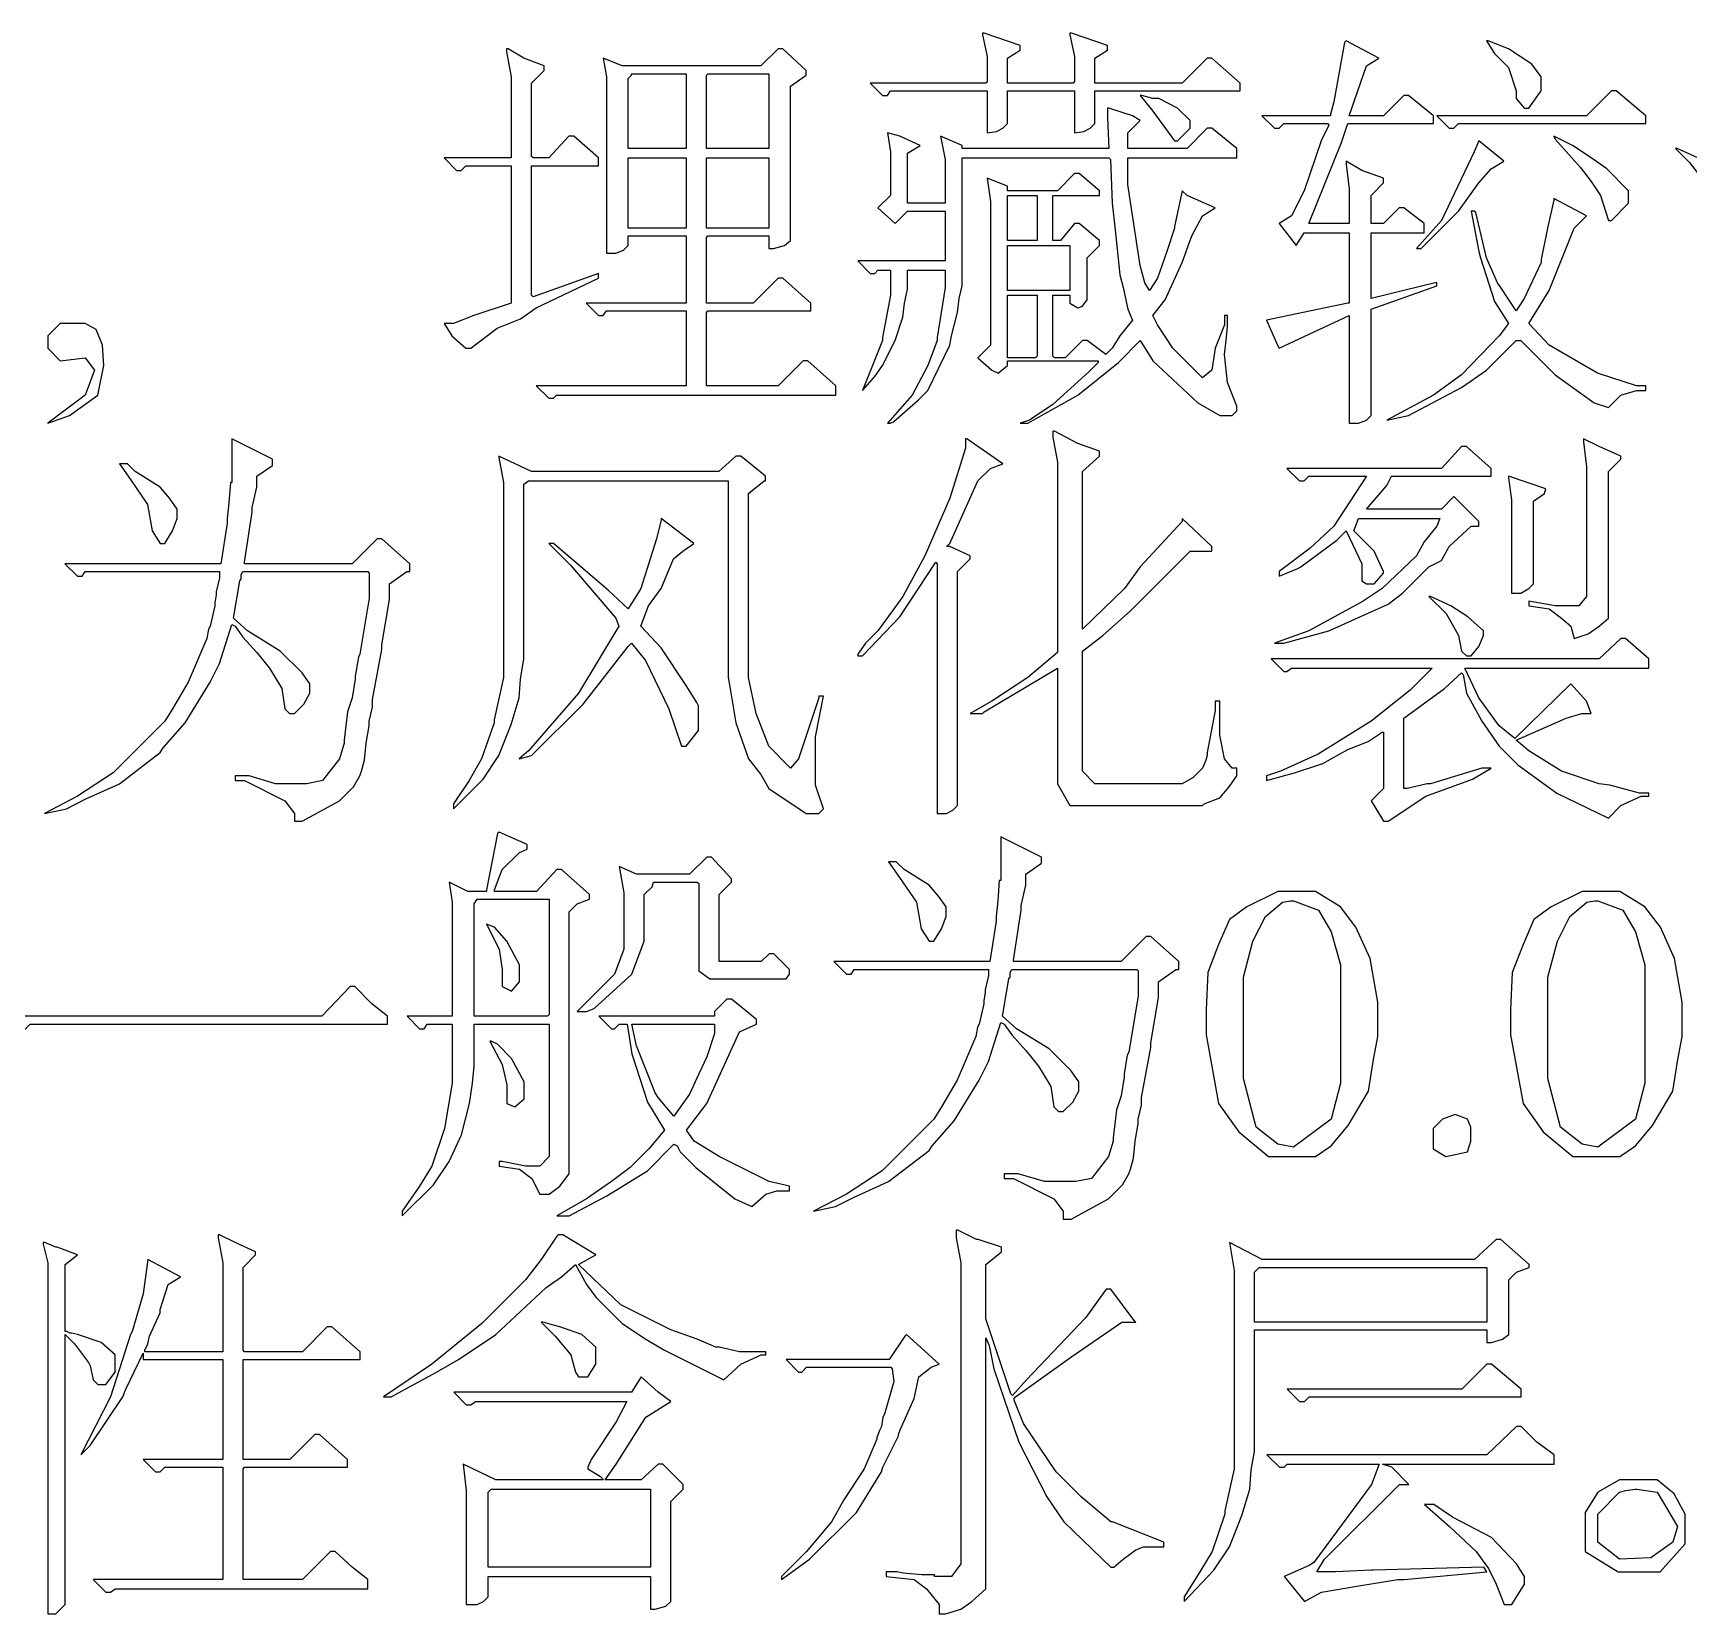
# Model space of a CAD drawing. Extents: x 94 to 452, y -72 to 1042.
# Drawn here: x 418.44 to 433, y 472.06 to 485.97 of the extents above; entities that cross this region are included whole.
import ezdxf

# ---------------------------------------------------------------- set-up
doc = ezdxf.new("R2010")
doc.units = 0
doc.header["$MEASUREMENT"] = 0
doc.layers.add('TREE_LAYER', color=7, linetype='Continuous')

msp = doc.modelspace()

# ---------------------------------------------------------------- linework, layer by layer
at = {"layer": 'TREE_LAYER', "elevation": 1017}
for points in [[(426.80021, 485.96513), (426.786484, 485.96513), (426.786484, 485.951404), (426.827661, 485.759247), (426.827661, 485.53964), (426.813935, 485.525914), (425.798249, 485.525914), (425.908053, 485.41611), (425.949229, 485.41611), (425.97668, 485.457287), (426.813935, 485.457287), (426.827661, 485.457287), (426.827661, 485.086698), (426.910014, 485.100424), (426.964916, 485.127875), (427.006092, 485.169051), (427.006092, 485.457287), (427.006092, 485.457287), (427.582563, 485.457287), (427.596288, 485.457287), (427.596288, 485.086698), (427.678641, 485.100424), (427.733543, 485.127875), (427.77472, 485.169051), (427.77472, 485.457287), (427.77472, 485.457287), (429.05119, 485.457287), (429.05119, 485.525914), (428.804131, 485.745522), (428.762955, 485.745522), (428.543347, 485.525914), (427.77472, 485.525914), (427.77472, 485.53964), (427.77472, 485.745522), (427.884524, 485.814149), (427.884524, 485.855326), (427.568837, 485.96513), (427.555112, 485.96513), (427.555112, 485.951404), (427.596288, 485.759247), (427.596288, 485.53964), (427.582563, 485.525914), (427.006092, 485.525914), (427.006092, 485.53964), (427.006092, 485.745522), (427.115896, 485.814149), (427.115896, 485.855326), (426.80021, 485.96513), (426.80021, 485.96513)], [(422.61428, 485.827875), (422.600555, 485.827875), (422.600555, 485.800424), (422.641731, 485.580816), (422.641731, 484.880816), (422.641731, 484.867091), (422.051535, 484.867091), (422.161339, 484.757287), (422.202516, 484.757287), (422.243692, 484.798463), (422.641731, 484.798463), (422.641731, 484.798463), (422.641731, 483.59062), (422.31232, 483.480816), (422.133888, 483.412189), (422.051535, 483.412189), (422.120163, 483.302385), (422.243692, 483.192581), (422.284869, 483.192581), (422.518202, 483.371012), (422.724084, 483.453365), (422.861339, 483.549444), (423.410359, 483.810228), (423.410359, 483.851404), (423.410359, 483.851404), (422.833888, 483.645522), (422.820163, 483.659247), (422.820163, 484.798463), (422.833888, 484.798463), (423.410359, 484.798463), (423.410359, 484.867091), (423.190751, 485.059247), (423.149575, 485.059247), (422.971143, 484.867091), (422.833888, 484.867091), (422.820163, 484.880816), (422.820163, 485.525914), (422.929967, 485.635718), (422.929967, 485.676895), (422.751535, 485.745522), (422.61428, 485.827875), (422.61428, 485.827875)], [(425.029967, 485.827875), (424.98879, 485.827875), (424.83781, 485.676895), (423.616241, 485.676895), (423.451535, 485.745522), (423.478986, 485.580816), (423.478986, 484.029836), (423.561339, 484.029836), (423.629967, 484.057287), (423.671143, 484.098463), (423.671143, 484.180816), (424.178986, 484.180816), (424.178986, 484.167091), (424.178986, 483.59062), (424.178986, 483.59062), (423.300555, 483.59062), (423.410359, 483.480816), (423.451535, 483.480816), (423.478986, 483.521993), (424.178986, 483.521993), (424.178986, 483.508267), (424.178986, 482.863169), (424.178986, 482.863169), (422.861339, 482.863169), (422.971143, 482.753365), (423.01232, 482.753365), (423.039771, 482.780816), (425.496633, 482.780816), (425.496633, 482.863169), (425.249575, 483.082777), (425.208398, 483.082777), (424.98879, 482.863169), (424.371143, 482.863169), (424.357418, 482.863169), (424.357418, 483.508267), (424.371143, 483.521993), (425.277026, 483.521993), (425.277026, 483.59062), (425.029967, 483.810228), (424.98879, 483.810228), (424.769182, 483.59062), (424.371143, 483.59062), (424.357418, 483.59062), (424.357418, 484.167091), (424.371143, 484.180816), (424.906437, 484.180816), (424.906437, 484.167091), (424.906437, 484.071012), (424.947614, 484.071012), (425.043692, 484.098463), (425.098594, 484.13964), (425.098594, 485.498463), (425.235849, 485.594542), (425.235849, 485.608267), (425.235849, 485.635718), (425.029967, 485.827875), (425.029967, 485.827875)], [(429.984179, 485.896502), (429.970453, 485.882777), (429.874375, 485.361208), (429.846924, 485.251404), (429.846924, 485.237679), (429.243002, 485.237679), (429.352806, 485.127875), (429.393982, 485.127875), (429.435159, 485.169051), (429.819473, 485.169051), (429.833198, 485.155326), (429.764571, 485.018071), (429.61359, 484.578855), (429.503786, 484.359247), (429.393982, 484.29062), (429.544963, 484.098463), (429.61359, 484.208267), (430.01163, 484.208267), (430.01163, 484.208267), (430.01163, 483.59062), (429.997904, 483.59062), (429.284179, 483.43964), (429.284179, 483.43964), (429.380257, 483.220032), (429.393982, 483.192581), (430.01163, 483.480816), (430.01163, 483.480816), (430.01163, 482.533757), (430.093982, 482.533757), (430.16261, 482.561208), (430.203786, 482.602385), (430.203786, 483.535718), (430.780257, 483.7416), (430.780257, 483.769051), (430.766532, 483.769051), (430.203786, 483.631796), (430.203786, 483.631796), (430.203786, 484.208267), (430.203786, 484.208267), (430.670453, 484.208267), (430.670453, 484.29062), (430.492022, 484.427875), (430.450845, 484.427875), (430.31359, 484.29062), (430.203786, 484.29062), (430.203786, 484.29062), (430.203786, 484.537679), (430.31359, 484.647483), (430.31359, 484.688659), (430.121433, 484.757287), (429.984179, 484.83964), (429.984179, 484.83964), (429.984179, 484.812189), (430.01163, 484.592581), (430.01163, 484.29062), (430.01163, 484.29062), (429.654767, 484.29062), (429.654767, 484.29062), (429.943002, 485.004346), (429.997904, 485.169051), (430.752806, 485.169051), (430.752806, 485.237679), (430.533198, 485.41611), (430.492022, 485.41611), (430.31359, 485.237679), (430.025355, 485.237679), (430.01163, 485.237679), (430.16261, 485.676895), (430.272414, 485.745522), (429.984179, 485.896502), (429.984179, 485.896502)], [(431.233198, 485.896502), (431.219473, 485.896502), (431.2881, 485.786698), (431.41163, 485.663169), (431.480257, 485.457287), (431.480257, 485.388659), (431.548884, 485.306306), (431.590061, 485.306306), (431.699865, 485.457287), (431.699865, 485.580816), (431.617512, 485.69062), (431.41163, 485.827875), (431.233198, 485.896502), (431.233198, 485.896502)], [(423.698594, 485.594542), (423.698594, 485.608267), (424.178986, 485.608267), (424.178986, 485.594542), (424.178986, 484.949444), (424.178986, 484.949444), (423.671143, 484.949444), (423.671143, 484.949444), (423.671143, 485.567091), (423.698594, 485.594542), (423.698594, 485.594542)], [(424.357418, 485.594542), (424.371143, 485.608267), (424.906437, 485.608267), (424.906437, 485.594542), (424.906437, 484.949444), (424.906437, 484.949444), (424.371143, 484.949444), (424.357418, 484.949444), (424.357418, 485.594542), (424.357418, 485.594542)], [(428.186484, 485.41611), (428.172759, 485.41611), (428.282563, 485.278855), (428.47472, 485.018071), (428.502171, 485.018071), (428.611975, 485.127875), (428.611975, 485.196502), (428.502171, 485.306306), (428.337465, 485.388659), (428.282563, 485.388659), (428.186484, 485.41611), (428.186484, 485.41611)], [(432.358688, 485.457287), (432.317512, 485.457287), (432.097904, 485.237679), (430.780257, 485.237679), (430.890061, 485.127875), (430.931237, 485.127875), (430.972414, 485.169051), (432.619473, 485.169051), (432.619473, 485.237679), (432.358688, 485.457287), (432.358688, 485.457287)], [(427.898249, 485.306306), (427.884524, 485.306306), (427.884524, 485.223953), (427.898249, 484.949444), (427.898249, 484.949444), (426.608053, 484.949444), (426.608053, 484.976895), (426.415896, 485.059247), (426.457073, 484.853365), (426.457073, 484.469051), (426.457073, 484.469051), (426.127661, 484.469051), (426.127661, 484.469051), (426.127661, 484.908267), (426.237465, 484.976895), (426.059033, 485.059247), (425.949229, 485.086698), (425.97668, 484.921993), (425.97668, 484.537679), (425.866877, 484.427875), (426.017857, 484.29062), (426.127661, 484.400424), (426.457073, 484.400424), (426.457073, 484.386698), (426.457073, 483.961208), (426.457073, 483.961208), (425.688445, 483.961208), (425.798249, 483.851404), (425.839426, 483.851404), (425.866877, 483.878855), (425.97668, 483.878855), (425.97668, 483.878855), (425.97668, 483.659247), (425.908053, 483.288659), (425.908053, 483.261208), (425.729622, 482.821993), (425.839426, 482.945522), (425.908053, 483.0416), (426.017857, 483.261208), (426.086484, 483.467091), (426.10021, 483.59062), (426.127661, 483.714149), (426.127661, 483.878855), (426.127661, 483.878855), (426.457073, 483.878855), (426.457073, 483.878855), (426.457073, 483.727875), (426.388445, 483.288659), (426.388445, 483.261208), (426.306092, 483.0416), (426.168837, 482.780816), (425.949229, 482.533757), (425.97668, 482.533757), (426.004131, 482.547483), (426.223739, 482.73964), (426.306092, 482.821993), (426.498249, 483.220032), (426.511975, 483.302385), (426.566877, 483.508267), (426.580602, 483.631796), (426.608053, 483.7416), (426.608053, 484.867091), (426.608053, 484.867091), (427.898249, 484.867091), (427.911975, 484.853365), (427.9257, 484.469051), (427.953151, 484.235718), (427.994328, 483.837679), (428.021779, 483.727875), (428.062955, 483.535718), (428.104131, 483.43964), (427.994328, 483.302385), (427.9257, 483.192581), (427.870798, 483.137679), (427.706092, 483.261208), (427.664916, 483.261208), (427.513935, 483.110228), (427.417857, 483.110228), (427.404131, 483.123953), (427.404131, 483.659247), (427.417857, 483.659247), (427.555112, 483.659247), (427.555112, 483.59062), (427.623739, 483.549444), (427.664916, 483.563169), (427.706092, 483.618071), (427.706092, 483.988659), (427.815896, 484.098463), (427.815896, 484.13964), (427.637465, 484.29062), (427.596288, 484.29062), (427.472759, 484.13964), (427.404131, 484.13964), (427.404131, 484.537679), (427.417857, 484.537679), (427.815896, 484.537679), (427.815896, 484.578855), (427.637465, 484.729836), (427.596288, 484.729836), (427.445308, 484.578855), (427.006092, 484.578855), (427.006092, 484.620032), (426.827661, 484.688659), (426.855112, 484.482777), (426.855112, 483.220032), (426.745308, 483.110228), (426.868837, 483.000424), (426.923739, 482.972973), (427.006092, 483.0416), (427.006092, 483.082777), (427.802171, 483.082777), (427.802171, 483.069051), (427.719818, 482.986698), (427.404131, 482.698463), (427.198249, 482.561208), (427.115896, 482.533757), (427.184524, 482.533757), (427.623739, 482.780816), (427.980602, 483.069051), (428.172759, 483.261208), (428.282563, 483.082777), (428.680602, 482.712189), (428.872759, 482.602385), (428.982563, 482.602385), (429.023739, 482.643561), (429.023739, 482.684738), (428.941386, 482.89062), (428.913935, 483.137679), (428.927661, 483.261208), (428.941386, 483.384738), (428.941386, 483.480816), (428.913935, 483.480816), (428.913935, 483.398463), (428.831582, 483.192581), (428.804131, 483.000424), (428.721779, 482.931796), (428.460994, 483.192581), (428.323739, 483.398463), (428.282563, 483.480816), (428.392367, 483.618071), (428.543347, 483.947483), (428.6257, 484.180816), (428.721779, 484.359247), (428.831582, 484.427875), (428.584524, 484.537679), (428.543347, 484.578855), (428.47472, 484.263169), (428.47472, 484.249444), (428.406092, 484.043561), (428.323739, 483.810228), (428.255112, 483.700424), (428.213935, 483.769051), (428.172759, 483.920032), (428.062955, 484.633757), (428.062955, 484.867091), (428.07668, 484.867091), (429.023739, 484.867091), (429.023739, 484.949444), (428.804131, 485.127875), (428.762955, 485.127875), (428.584524, 484.949444), (428.07668, 484.949444), (428.062955, 484.949444), (428.062955, 485.086698), (428.172759, 485.196502), (428.104131, 485.237679), (427.898249, 485.306306), (427.898249, 485.306306)], [(431.809669, 485.059247), (431.809669, 485.059247), (431.823394, 485.031796), (432.043002, 484.784738), (432.139081, 484.661208), (432.221433, 484.537679), (432.290061, 484.318071), (432.317512, 484.318071), (432.468492, 484.469051), (432.468492, 484.578855), (432.276335, 484.771012), (432.139081, 484.867091), (431.974375, 484.976895), (431.809669, 485.059247), (431.809669, 485.059247)], [(431.150845, 485.018071), (431.109669, 484.921993), (430.821433, 484.318071), (430.601826, 484.071012), (430.643002, 484.071012), (430.972414, 484.400424), (431.150845, 484.647483), (431.260649, 484.771012), (431.370453, 484.83964), (431.150845, 485.018071), (431.150845, 485.018071)], [(432.893637, 484.949444), (432.879912, 484.949444), (433.003441, 484.825914), (433.140696, 484.647483), (433.209324, 484.496502), (433.277951, 484.400424), (433.277951, 484.400424), (433.360304, 484.400424), (433.428932, 484.496502), (433.428932, 484.578855), (433.360304, 484.688659), (433.140696, 484.83964), (432.893637, 484.949444), (432.893637, 484.949444)], [(423.671143, 484.867091), (423.671143, 484.867091), (424.178986, 484.867091), (424.178986, 484.867091), (424.178986, 484.249444), (424.178986, 484.249444), (423.671143, 484.249444), (423.671143, 484.249444), (423.671143, 484.867091), (423.671143, 484.867091)], [(424.357418, 484.867091), (424.371143, 484.867091), (424.906437, 484.867091), (424.906437, 484.867091), (424.906437, 484.249444), (424.906437, 484.249444), (424.371143, 484.249444), (424.357418, 484.249444), (424.357418, 484.867091), (424.357418, 484.867091)], [(427.006092, 484.537679), (427.006092, 484.537679), (427.253151, 484.537679), (427.266877, 484.537679), (427.266877, 484.13964), (427.253151, 484.13964), (427.006092, 484.13964), (427.006092, 484.13964), (427.006092, 484.537679), (427.006092, 484.537679)], [(431.809669, 484.510228), (431.809669, 484.496502), (431.754767, 484.249444), (431.699865, 483.974934), (431.699865, 483.947483), (431.548884, 483.631796), (431.480257, 483.521993), (431.343002, 483.727875), (431.315551, 483.769051), (431.219473, 483.988659), (431.123394, 484.386698), (431.109669, 484.400424), (431.082218, 484.400424), (431.150845, 484.043561), (431.164571, 483.988659), (431.2881, 483.604346), (431.41163, 483.412189), (431.329277, 483.302385), (430.999865, 482.959247), (430.752806, 482.780816), (430.341041, 482.561208), (430.533198, 482.602385), (430.999865, 482.849444), (431.219473, 483.000424), (431.480257, 483.261208), (431.521433, 483.261208), (431.823394, 482.959247), (432.166532, 482.712189), (432.290061, 482.671012), (432.399865, 482.780816), (432.53712, 482.821993), (432.619473, 482.821993), (432.619473, 482.863169), (432.53712, 482.863169), (432.193982, 482.972973), (431.768492, 483.220032), (431.590061, 483.412189), (431.768492, 483.700424), (431.9881, 484.249444), (432.097904, 484.359247), (431.809669, 484.510228), (431.809669, 484.510228)], [(427.006092, 484.098463), (427.006092, 484.098463), (427.555112, 484.098463), (427.555112, 484.098463), (427.555112, 483.700424), (427.555112, 483.700424), (427.006092, 483.700424), (427.006092, 483.700424), (427.006092, 484.098463), (427.006092, 484.098463)], [(427.006092, 483.659247), (427.006092, 483.659247), (427.253151, 483.659247), (427.266877, 483.659247), (427.266877, 483.123953), (427.253151, 483.110228), (427.006092, 483.110228), (427.006092, 483.123953), (427.006092, 483.659247), (427.006092, 483.659247)], [(418.895018, 483.412189), (418.67541, 483.412189), (418.565606, 483.302385), (418.565606, 483.192581), (418.67541, 483.082777), (418.895018, 483.110228), (418.977371, 483.000424), (418.895018, 482.780816), (418.565606, 482.533757), (418.757763, 482.602385), (419.004822, 482.780816), (419.059723, 483.0416), (419.045998, 483.220032), (418.991096, 483.357287), (418.895018, 483.412189), (418.895018, 483.412189)], [(427.417857, 482.46513), (427.404131, 482.46513), (427.404131, 482.410228), (427.445308, 482.19062), (427.445308, 480.51611), (427.184524, 480.296502), (426.868837, 480.09062), (426.67668, 479.980816), (426.786484, 479.980816), (426.80021, 479.994542), (427.445308, 480.378855), (427.445308, 480.36513), (427.445308, 479.363169), (427.555112, 479.171012), (428.721779, 479.171012), (428.735504, 479.184738), (428.872759, 479.23964), (428.955112, 479.335718), (429.023739, 479.431796), (429.023739, 479.500424), (428.982563, 479.500424), (428.913935, 479.582777), (428.872759, 479.788659), (428.872759, 480.09062), (428.831582, 480.09062), (428.831582, 480.008267), (428.762955, 479.637679), (428.762955, 479.610228), (428.749229, 479.569051), (428.721779, 479.500424), (428.639426, 479.418071), (428.543347, 479.363169), (427.77472, 479.363169), (427.664916, 479.472973), (427.664916, 480.529836), (427.843347, 480.667091), (428.090406, 480.886698), (428.611975, 481.408267), (428.804131, 481.408267), (428.804131, 481.449444), (428.543347, 481.696502), (428.543347, 481.669051), (428.172759, 481.271012), (428.035504, 481.078855), (427.664916, 480.721993), (427.664916, 480.721993), (427.664916, 482.108267), (427.815896, 482.245522), (427.815896, 482.286698), (427.623739, 482.355326), (427.417857, 482.46513), (427.417857, 482.46513)], [(420.185214, 482.396502), (420.185214, 482.396502), (420.185214, 482.012189), (420.171488, 482.012189), (420.157763, 481.833757), (420.144037, 481.696502), (420.144037, 481.655326), (420.089135, 481.298463), (418.716586, 481.298463), (418.82639, 481.188659), (418.867567, 481.188659), (418.895018, 481.229836), (420.07541, 481.229836), (420.07541, 481.21611), (420.07541, 481.21611), (420.07541, 481.174934), (420.047959, 481.051404), (420.047959, 481.023953), (420.034233, 480.955326), (420.034233, 480.927875), (419.993057, 480.749444), (419.979331, 480.721993), (419.965606, 480.63964), (419.8009, 480.255326), (419.663645, 480.021993), (419.595018, 479.912189), (419.142076, 479.459247), (418.82639, 479.253365), (418.538155, 479.102385), (418.730312, 479.143561), (418.895018, 479.225914), (419.196978, 479.363169), (419.553841, 479.637679), (419.581292, 479.678855), (419.773449, 479.898463), (419.993057, 480.255326), (420.07541, 480.420032), (420.185214, 480.763169), (420.212665, 480.749444), (420.281292, 480.653365), (420.404822, 480.51611), (420.514625, 480.378855), (420.624429, 480.200424), (420.65188, 480.021993), (420.693057, 479.980816), (420.734233, 479.980816), (420.816586, 480.063169), (420.871488, 480.159247), (420.871488, 480.2416), (420.802861, 480.337679), (420.610704, 480.529836), (420.322469, 480.708267), (420.198939, 480.818071), (420.253841, 481.147483), (420.267567, 481.161208), (420.267567, 481.202385), (420.281292, 481.229836), (421.379331, 481.229836), (421.393057, 481.21611), (421.393057, 480.996502), (421.310704, 480.502385), (421.296978, 480.474934), (421.269527, 480.310228), (421.269527, 480.282777), (421.242076, 480.118071), (421.2009, 479.994542), (421.187174, 479.871012), (421.173449, 479.747483), (421.173449, 479.720032), (421.132273, 479.582777), (420.981292, 479.39062), (420.844037, 479.363169), (420.816586, 479.363169), (420.569527, 479.363169), (420.336194, 479.431796), (420.212665, 479.431796), (420.212665, 479.39062), (420.295018, 479.39062), (420.65188, 479.212189), (420.734233, 479.102385), (420.734233, 479.033757), (420.802861, 479.033757), (421.132273, 479.212189), (421.255802, 479.335718), (421.310704, 479.431796), (421.324429, 479.472973), (421.35188, 479.569051), (421.365606, 479.720032), (421.393057, 479.871012), (421.393057, 479.912189), (421.420508, 480.035718), (421.420508, 480.104346), (421.502861, 480.543561), (421.502861, 480.584738), (421.571488, 480.982777), (421.571488, 481.120032), (421.722469, 481.229836), (421.74992, 481.229836), (421.74992, 481.298463), (421.502861, 481.518071), (421.461684, 481.518071), (421.242076, 481.298463), (420.295018, 481.298463), (420.295018, 481.312189), (420.363645, 481.751404), (420.363645, 481.792581), (420.404822, 481.971012), (420.404822, 482.067091), (420.542076, 482.163169), (420.542076, 482.176895), (420.542076, 482.218071), (420.185214, 482.396502), (420.185214, 482.396502)], [(426.649229, 482.396502), (426.635504, 482.396502), (426.635504, 482.314149), (426.498249, 481.874934), (426.278641, 481.367091), (426.086484, 481.010228), (425.866877, 480.708267), (425.757073, 480.598463), (425.688445, 480.502385), (425.688445, 480.488659), (425.729622, 480.488659), (426.059033, 480.831796), (426.37472, 481.312189), (426.388445, 481.298463), (426.388445, 479.102385), (426.470798, 479.102385), (426.5257, 479.129836), (426.566877, 479.171012), (426.566877, 481.229836), (426.67668, 481.33964), (426.67668, 481.367091), (426.498249, 481.449444), (426.484524, 481.449444), (426.470798, 481.449444), (426.498249, 481.476895), (426.745308, 482.025914), (426.855112, 482.135718), (426.964916, 482.176895), (426.649229, 482.396502), (426.649229, 482.396502)], [(431.041041, 482.327875), (430.999865, 482.327875), (430.821433, 482.135718), (429.46261, 482.135718), (429.572414, 482.025914), (429.61359, 482.025914), (429.654767, 482.067091), (430.148884, 482.067091), (430.16261, 482.067091), (429.874375, 481.627875), (429.668492, 481.435718), (429.393982, 481.229836), (429.393982, 481.188659), (429.558688, 481.257287), (429.586139, 481.271012), (429.901826, 481.504346), (429.984179, 481.586698), (430.121433, 481.298463), (430.121433, 481.147483), (430.16261, 481.120032), (430.231237, 481.120032), (430.31359, 481.21611), (430.31359, 481.229836), (430.231237, 481.408267), (430.052806, 481.586698), (430.093982, 481.696502), (430.093982, 481.696502), (430.793982, 481.696502), (430.807708, 481.696502), (430.780257, 481.627875), (430.670453, 481.49062), (430.601826, 481.367091), (430.299865, 481.078855), (430.135159, 480.969051), (429.654767, 480.708267), (429.352806, 480.598463), (429.435159, 480.598463), (429.833198, 480.708267), (430.354767, 480.9416), (430.478296, 481.037679), (430.71163, 481.271012), (430.821433, 481.325914), (430.890061, 481.449444), (431.082218, 481.627875), (431.150845, 481.627875), (431.150845, 481.669051), (430.931237, 481.888659), (430.821433, 481.778855), (430.16261, 481.778855), (430.16261, 481.778855), (430.341041, 481.984738), (430.382218, 482.067091), (431.260649, 482.067091), (431.260649, 482.135718), (431.041041, 482.327875), (431.041041, 482.327875)], [(432.070453, 482.396502), (432.070453, 482.396502), (432.070453, 482.369051), (432.097904, 482.149444), (432.097904, 481.010228), (432.029277, 480.927875), (431.823394, 480.927875), (431.590061, 480.969051), (431.590061, 480.927875), (431.768492, 480.900424), (431.878296, 480.818071), (431.960649, 480.749444), (431.9881, 480.63964), (432.11163, 480.680816), (432.207708, 480.749444), (432.290061, 480.818071), (432.290061, 482.108267), (432.399865, 482.218071), (432.399865, 482.245522), (432.207708, 482.327875), (432.070453, 482.396502), (432.070453, 482.396502)], [(419.265606, 482.176895), (419.196978, 482.176895), (419.293057, 482.03964), (419.444037, 481.820032), (419.485214, 481.586698), (419.553841, 481.476895), (419.595018, 481.476895), (419.663645, 481.586698), (419.704822, 481.696502), (419.704822, 481.778855), (419.636194, 481.874934), (419.553841, 481.971012), (419.334233, 482.108267), (419.265606, 482.176895), (419.265606, 482.176895)], [(422.531927, 482.245522), (422.531927, 482.245522), (422.531927, 482.231796), (422.573104, 482.012189), (422.573104, 480.296502), (422.490751, 479.925914), (422.490751, 479.898463), (422.380947, 479.582777), (422.271143, 479.39062), (422.133888, 479.184738), (422.133888, 479.143561), (422.394673, 479.404346), (422.531927, 479.610228), (422.641731, 479.884738), (422.710359, 480.118071), (422.724084, 480.282777), (422.751535, 480.461208), (422.751535, 481.998463), (422.792712, 482.025914), (424.535849, 482.025914), (424.549575, 482.025914), (424.549575, 480.296502), (424.5633, 480.214149), (424.618202, 479.898463), (424.728006, 479.582777), (424.83781, 479.445522), (424.906437, 479.321993), (425.235849, 479.102385), (425.345653, 479.102385), (425.386829, 479.143561), (425.318202, 479.349444), (425.318202, 479.774934), (425.386829, 480.131796), (425.345653, 480.131796), (425.345653, 480.118071), (425.167222, 479.582777), (425.098594, 479.500424), (424.906437, 479.692581), (424.796633, 479.980816), (424.728006, 480.296502), (424.728006, 481.91611), (424.865261, 482.025914), (424.878986, 482.025914), (424.878986, 482.067091), (424.659378, 482.245522), (424.618202, 482.245522), (424.467222, 482.108267), (422.820163, 482.108267), (422.531927, 482.245522), (422.531927, 482.245522)], [(431.41163, 482.067091), (431.41163, 482.067091), (431.41163, 482.053365), (431.439081, 481.861208), (431.439081, 481.037679), (431.521433, 481.037679), (431.590061, 481.078855), (431.631237, 481.120032), (431.631237, 481.847483), (431.727316, 481.91611), (431.741041, 481.957287), (431.41163, 482.067091), (431.41163, 482.067091)], [(423.959378, 481.696502), (423.959378, 481.682777), (423.918202, 481.518071), (423.780947, 481.078855), (423.671143, 480.900424), (423.492712, 481.06513), (423.01232, 481.476895), (422.971143, 481.476895), (423.1633, 481.284738), (423.561339, 480.818071), (423.58879, 480.749444), (423.231927, 480.159247), (422.792712, 479.651404), (422.710359, 479.582777), (422.820163, 479.610228), (423.273104, 480.063169), (423.671143, 480.571012), (423.698594, 480.598463), (423.822124, 480.447483), (424.028006, 480.021993), (424.13781, 479.692581), (424.178986, 479.692581), (424.28879, 479.829836), (424.28879, 480.049444), (424.275065, 480.076895), (424.178986, 480.227875), (423.959378, 480.557287), (423.780947, 480.749444), (423.849575, 480.927875), (423.959378, 481.078855), (424.069182, 481.33964), (424.151535, 481.408267), (424.247614, 481.476895), (423.959378, 481.696502), (423.959378, 481.696502)], [(430.725355, 481.010228), (430.71163, 481.010228), (430.86261, 480.859247), (430.958688, 480.694542), (430.972414, 480.667091), (430.999865, 480.529836), (431.041041, 480.488659), (431.082218, 480.488659), (431.150845, 480.571012), (431.192022, 480.667091), (431.192022, 480.708267), (431.054767, 480.831796), (430.903786, 480.927875), (430.725355, 481.010228), (430.725355, 481.010228)], [(432.441041, 480.63964), (432.399865, 480.63964), (432.207708, 480.461208), (429.325355, 480.461208), (429.435159, 480.351404), (429.46261, 480.351404), (429.503786, 480.378855), (430.739081, 480.378855), (430.739081, 480.378855), (430.546924, 480.186698), (430.203786, 479.912189), (429.73712, 479.623953), (429.407708, 479.472973), (429.284179, 479.431796), (429.284179, 479.39062), (429.531237, 479.459247), (429.778296, 479.5416), (429.997904, 479.66513), (430.176335, 479.733757), (430.299865, 479.81611), (430.31359, 479.81611), (430.31359, 479.321993), (430.203786, 479.212189), (430.31359, 479.033757), (430.354767, 479.033757), (430.684179, 479.253365), (431.095943, 479.404346), (431.260649, 479.500424), (431.178296, 479.500424), (430.725355, 479.363169), (430.697904, 479.363169), (430.519473, 479.321993), (430.492022, 479.321993), (430.492022, 479.93964), (430.848884, 480.200424), (430.999865, 480.337679), (431.01359, 480.323953), (431.041041, 480.159247), (431.178296, 479.912189), (431.329277, 479.692581), (431.493982, 479.527875), (431.83712, 479.280816), (432.290061, 479.061208), (432.399865, 479.171012), (432.578296, 479.253365), (432.646924, 479.253365), (432.646924, 479.280816), (432.564571, 479.280816), (432.303786, 479.349444), (432.207708, 479.363169), (431.878296, 479.472973), (431.590061, 479.651404), (431.480257, 479.747483), (431.919473, 479.93964), (432.056728, 479.980816), (432.139081, 479.980816), (432.097904, 480.09062), (431.960649, 480.2416), (431.466532, 479.761208), (431.329277, 479.871012), (431.150845, 480.118071), (431.027316, 480.378855), (431.027316, 480.378855), (432.646924, 480.378855), (432.646924, 480.461208), (432.441041, 480.63964), (432.441041, 480.63964)], [(422.534857, 478.937679), (422.534857, 478.937679), (422.521132, 478.923953), (422.425053, 478.429836), (422.425053, 478.41611), (422.260348, 478.41611), (422.095642, 478.498463), (422.123093, 478.320032), (422.123093, 477.331796), (422.123093, 477.318071), (421.725053, 477.318071), (421.834857, 477.208267), (421.876034, 477.208267), (421.903485, 477.249444), (422.123093, 477.249444), (422.123093, 477.249444), (422.123093, 476.727875), (422.054465, 476.329836), (421.944661, 476.000424), (421.834857, 475.821993), (421.683877, 475.602385), (421.683877, 475.561208), (421.958387, 475.835718), (422.095642, 476.0416), (422.205446, 476.274934), (422.274073, 476.549444), (422.301524, 476.727875), (422.31525, 476.878855), (422.31525, 477.249444), (422.31525, 477.249444), (422.960348, 477.249444), (422.974073, 477.249444), (422.974073, 476.082777), (422.89172, 476.000424), (422.768191, 476.000424), (422.562308, 476.0416), (422.534857, 476.0416), (422.534857, 476.000424), (422.713289, 475.972973), (422.823093, 475.89062), (422.89172, 475.753365), (422.974073, 475.753365), (423.070151, 475.821993), (423.152504, 475.931796), (423.152504, 478.237679), (423.221132, 478.306306), (423.330936, 478.347483), (423.330936, 478.388659), (423.083877, 478.608267), (423.042701, 478.608267), (422.864269, 478.41611), (422.493681, 478.41611), (422.493681, 478.429836), (422.562308, 478.608267), (422.713289, 478.759247), (422.781916, 478.786698), (422.781916, 478.827875), (422.534857, 478.937679), (422.534857, 478.937679)], [(426.947746, 478.896502), (426.947746, 478.896502), (426.947746, 478.512189), (426.93402, 478.512189), (426.920295, 478.333757), (426.906569, 478.196502), (426.906569, 478.155326), (426.851667, 477.798463), (425.479118, 477.798463), (425.588922, 477.688659), (425.630099, 477.688659), (425.65755, 477.729836), (426.837942, 477.729836), (426.837942, 477.71611), (426.837942, 477.71611), (426.837942, 477.674934), (426.810491, 477.551404), (426.810491, 477.523953), (426.796765, 477.455326), (426.796765, 477.427875), (426.755589, 477.249444), (426.741863, 477.221993), (426.728138, 477.13964), (426.563432, 476.755326), (426.426177, 476.521993), (426.35755, 476.412189), (425.904609, 475.959247), (425.588922, 475.753365), (425.300687, 475.602385), (425.492844, 475.643561), (425.65755, 475.725914), (425.95951, 475.863169), (426.316373, 476.137679), (426.343824, 476.178855), (426.535981, 476.398463), (426.755589, 476.755326), (426.837942, 476.920032), (426.947746, 477.263169), (426.975197, 477.249444), (427.043824, 477.153365), (427.167354, 477.01611), (427.277158, 476.878855), (427.386961, 476.700424), (427.414412, 476.521993), (427.455589, 476.480816), (427.496765, 476.480816), (427.579118, 476.563169), (427.63402, 476.659247), (427.63402, 476.7416), (427.565393, 476.837679), (427.373236, 477.029836), (427.085001, 477.208267), (426.961471, 477.318071), (427.016373, 477.647483), (427.030099, 477.661208), (427.030099, 477.702385), (427.043824, 477.729836), (428.141863, 477.729836), (428.155589, 477.71611), (428.155589, 477.496502), (428.073236, 477.002385), (428.05951, 476.974934), (428.032059, 476.810228), (428.032059, 476.782777), (428.004609, 476.618071), (427.963432, 476.494542), (427.949707, 476.371012), (427.935981, 476.247483), (427.935981, 476.220032), (427.894805, 476.082777), (427.743824, 475.89062), (427.606569, 475.863169), (427.579118, 475.863169), (427.332059, 475.863169), (427.098726, 475.931796), (426.975197, 475.931796), (426.975197, 475.89062), (427.05755, 475.89062), (427.414412, 475.712189), (427.496765, 475.602385), (427.496765, 475.533757), (427.565393, 475.533757), (427.894805, 475.712189), (428.018334, 475.835718), (428.073236, 475.931796), (428.086961, 475.972973), (428.114412, 476.069051), (428.128138, 476.220032), (428.155589, 476.371012), (428.155589, 476.412189), (428.18304, 476.535718), (428.18304, 476.604346), (428.265393, 477.043561), (428.265393, 477.084738), (428.33402, 477.482777), (428.33402, 477.620032), (428.485001, 477.729836), (428.512452, 477.729836), (428.512452, 477.798463), (428.265393, 478.018071), (428.224216, 478.018071), (428.004609, 477.798463), (427.05755, 477.798463), (427.05755, 477.812189), (427.126177, 478.251404), (427.126177, 478.292581), (427.167354, 478.471012), (427.167354, 478.567091), (427.304609, 478.663169), (427.304609, 478.676895), (427.304609, 478.718071), (426.947746, 478.896502), (426.947746, 478.896502)], [(424.401524, 478.718071), (424.360348, 478.718071), (424.209367, 478.567091), (423.742701, 478.567091), (423.59172, 478.635718), (423.632897, 478.402385), (423.632897, 477.908267), (423.550544, 477.688659), (423.221132, 477.359247), (423.303485, 477.359247), (423.372112, 477.386698), (423.701524, 477.688659), (423.811328, 477.976895), (423.811328, 478.388659), (423.879955, 478.457287), (423.893681, 478.498463), (424.277995, 478.498463), (424.29172, 478.484738), (424.29172, 477.729836), (424.29172, 477.71611), (424.387799, 477.647483), (425.060348, 477.647483), (425.087799, 477.688659), (425.087799, 477.729836), (424.950544, 477.867091), (424.909367, 477.867091), (424.84074, 477.798463), (424.470151, 477.798463), (424.470151, 477.798463), (424.470151, 478.388659), (424.579955, 478.498463), (424.579955, 478.525914), (424.401524, 478.718071), (424.401524, 478.718071)], [(426.028138, 478.676895), (425.95951, 478.676895), (426.055589, 478.53964), (426.206569, 478.320032), (426.247746, 478.086698), (426.316373, 477.976895), (426.35755, 477.976895), (426.426177, 478.086698), (426.467354, 478.196502), (426.467354, 478.278855), (426.398726, 478.374934), (426.316373, 478.471012), (426.096765, 478.608267), (426.028138, 478.676895), (426.028138, 478.676895)], [(422.342701, 478.347483), (422.342701, 478.347483), (422.960348, 478.347483), (422.974073, 478.347483), (422.974073, 477.331796), (422.960348, 477.318071), (422.31525, 477.318071), (422.31525, 477.331796), (422.31525, 478.306306), (422.342701, 478.347483), (422.342701, 478.347483)], [(429.713575, 478.41611), (429.384164, 478.41611), (429.109654, 478.278855), (428.958673, 478.169051), (428.862595, 477.949444), (428.766516, 477.702385), (428.752791, 477.372973), (428.752791, 477.153365), (428.862595, 476.549444), (429.041026, 476.302385), (429.301811, 476.082777), (429.713575, 476.082777), (429.713575, 476.082777), (429.85083, 476.178855), (430.001811, 476.357287), (430.180242, 476.659247), (430.221418, 476.920032), (430.262595, 477.13964), (430.262595, 477.249444), (430.262595, 477.4416), (430.193967, 477.825914), (430.070438, 478.100424), (429.933183, 478.278855), (429.713575, 478.41611), (429.713575, 478.41611)], [(432.390332, 478.41611), (432.060921, 478.41611), (431.786411, 478.278855), (431.63543, 478.169051), (431.539352, 477.949444), (431.443274, 477.702385), (431.429548, 477.372973), (431.429548, 477.153365), (431.539352, 476.549444), (431.717783, 476.302385), (431.978568, 476.082777), (432.390332, 476.082777), (432.390332, 476.082777), (432.527587, 476.178855), (432.678568, 476.357287), (432.856999, 476.659247), (432.898176, 476.920032), (432.939352, 477.13964), (432.939352, 477.249444), (432.939352, 477.4416), (432.870725, 477.825914), (432.747195, 478.100424), (432.60994, 478.278855), (432.390332, 478.41611), (432.390332, 478.41611)], [(429.493967, 478.333757), (429.521418, 478.333757), (429.741026, 478.251404), (429.85083, 478.059247), (429.933183, 477.771012), (429.933183, 476.727875), (429.85083, 476.412189), (429.521418, 476.16513), (429.384164, 476.192581), (429.192007, 476.343561), (429.082203, 476.769051), (429.082203, 477.661208), (429.164556, 477.976895), (429.27436, 478.196502), (429.42534, 478.320032), (429.493967, 478.333757), (429.493967, 478.333757)], [(432.170725, 478.333757), (432.198176, 478.333757), (432.417783, 478.251404), (432.527587, 478.059247), (432.60994, 477.771012), (432.60994, 476.727875), (432.527587, 476.412189), (432.198176, 476.16513), (432.060921, 476.192581), (431.868764, 476.343561), (431.75896, 476.769051), (431.75896, 477.661208), (431.841313, 477.976895), (431.951117, 478.196502), (432.102097, 478.320032), (432.170725, 478.333757), (432.170725, 478.333757)], [(422.425053, 478.127875), (422.425053, 478.127875), (422.534857, 477.908267), (422.562308, 477.729836), (422.562308, 477.578855), (422.644661, 477.537679), (422.713289, 477.620032), (422.713289, 477.771012), (422.603485, 477.976895), (422.493681, 478.100424), (422.425053, 478.127875), (422.425053, 478.127875)], [(421.265106, 477.578855), (421.22393, 477.578855), (420.976871, 477.318071), (418.231773, 477.318071), (418.341577, 477.208267), (418.369028, 477.208267), (418.410204, 477.249444), (421.553342, 477.249444), (421.553342, 477.318071), (421.416087, 477.427875), (421.265106, 477.578855), (421.265106, 477.578855)], [(424.579955, 477.469051), (424.538779, 477.469051), (424.428975, 477.359247), (424.428975, 477.318071), (423.413289, 477.318071), (423.523093, 477.208267), (423.550544, 477.208267), (423.59172, 477.249444), (423.660348, 477.249444), (423.701524, 476.988659), (423.838779, 476.563169), (423.989759, 476.31611), (423.852504, 476.151404), (423.687799, 475.986698), (423.523093, 475.863169), (423.303485, 475.712189), (423.042701, 475.561208), (423.152504, 475.561208), (423.481916, 475.73964), (423.838779, 475.959247), (424.072112, 476.192581), (424.099563, 476.178855), (424.127014, 476.123953), (424.264269, 475.986698), (424.607406, 475.712189), (424.758387, 475.643561), (424.881916, 475.753365), (424.977995, 475.780816), (425.087799, 475.780816), (425.087799, 475.821993), (424.909367, 475.863169), (424.470151, 476.082777), (424.250544, 476.220032), (424.181916, 476.31611), (424.360348, 476.549444), (424.648583, 477.180816), (424.799563, 477.249444), (424.799563, 477.29062), (424.579955, 477.469051), (424.579955, 477.469051)], [(423.701524, 477.249444), (423.701524, 477.249444), (424.428975, 477.249444), (424.428975, 477.249444), (424.428975, 477.167091), (424.360348, 476.961208), (424.29172, 476.810228), (424.209367, 476.631796), (424.072112, 476.43964), (423.934857, 476.604346), (423.907406, 476.645522), (423.742701, 477.057287), (423.701524, 477.249444), (423.701524, 477.249444)], [(422.46623, 477.098463), (422.452504, 477.098463), (422.562308, 476.892581), (422.603485, 476.714149), (422.603485, 476.549444), (422.672112, 476.521993), (422.754465, 476.59062), (422.754465, 476.7416), (422.644661, 476.947483), (422.521132, 477.071012), (422.46623, 477.098463), (422.46623, 477.098463)], [(431.051954, 476.412189), (430.94215, 476.453365), (430.832346, 476.412189), (430.749993, 476.329836), (430.749993, 476.151404), (430.859797, 476.082777), (431.051954, 476.123953), (431.079405, 476.220032), (431.079405, 476.233757), (431.079405, 476.343561), (431.051954, 476.412189), (431.051954, 476.412189)], [(426.569292, 475.437679), (426.555566, 475.437679), (426.555566, 475.369051), (426.596743, 475.149444), (426.596743, 472.500424), (426.51439, 472.39062), (426.363409, 472.39062), (426.363409, 472.404346), (426.253606, 472.404346), (426.253606, 472.404346), (426.0889, 472.418071), (426.033998, 472.431796), (425.937919, 472.431796), (425.937919, 472.39062), (426.184978, 472.363169), (426.294782, 472.280816), (426.404586, 472.143561), (426.404586, 472.143561), (426.404586, 472.061208), (426.459488, 472.061208), (426.596743, 472.102385), (426.692821, 472.171012), (426.816351, 472.280816), (426.816351, 474.49062), (426.816351, 474.49062), (426.843802, 474.421993), (426.884978, 474.21611), (427.104586, 473.571012), (427.351645, 473.09062), (427.502625, 472.871012), (427.91439, 472.472973), (427.941841, 472.472973), (428.024194, 472.5416), (428.133998, 472.623953), (428.202625, 472.651404), (428.381057, 472.651404), (428.381057, 472.692581), (428.381057, 472.692581), (427.928115, 472.871012), (427.91439, 472.871012), (427.653606, 473.09062), (427.433998, 473.310228), (427.145762, 473.735718), (427.063409, 473.9416), (427.063409, 473.955326), (427.077135, 473.969051), (427.571253, 474.325914), (428.010468, 474.627875), (428.024194, 474.627875), (428.133998, 474.627875), (428.120272, 474.6416), (427.91439, 474.91611), (427.91439, 474.91611), (427.873213, 474.91611), (427.694782, 474.669051), (427.173213, 474.120032), (427.049684, 473.982777), (427.035959, 473.996502), (426.816351, 474.655326), (426.816351, 475.135718), (426.953606, 475.245522), (426.953606, 475.245522), (426.953606, 475.286698), (426.747723, 475.355326), (426.733998, 475.355326), (426.569292, 475.437679), (426.569292, 475.437679)], [(418.53988, 475.327875), (418.526155, 475.327875), (418.526155, 475.314149), (418.567331, 475.149444), (418.567331, 472.061208), (418.635959, 472.061208), (418.718311, 472.143561), (418.718311, 474.504346), (418.718311, 474.518071), (418.800664, 474.435718), (418.924194, 474.271012), (418.937919, 474.243561), (418.96537, 474.120032), (419.006547, 474.078855), (419.075174, 474.078855), (419.157527, 474.188659), (419.157527, 474.33964), (419.033998, 474.449444), (418.828115, 474.518071), (418.773213, 474.531796), (418.759488, 474.531796), (418.732037, 474.545522), (418.718311, 474.545522), (418.718311, 475.135718), (418.828115, 475.218071), (418.649684, 475.286698), (418.635959, 475.286698), (418.53988, 475.327875), (418.53988, 475.327875)], [(420.077135, 475.396502), (420.063409, 475.396502), (420.063409, 475.369051), (420.104586, 475.149444), (420.104586, 474.380816), (420.104586, 474.367091), (419.418311, 474.367091), (419.418311, 474.380816), (419.445762, 474.435718), (419.459488, 474.504346), (419.555566, 474.710228), (419.555566, 474.737679), (419.624194, 474.957287), (419.733998, 475.025914), (419.445762, 475.176895), (419.404586, 474.874934), (419.308508, 474.545522), (419.294782, 474.518071), (419.116351, 473.969051), (418.855566, 473.461208), (418.937919, 473.543561), (419.226155, 473.969051), (419.253606, 474.037679), (419.404586, 474.353365), (419.404586, 474.33964), (419.404586, 474.298463), (420.104586, 474.298463), (420.104586, 474.298463), (420.104586, 473.420032), (420.104586, 473.420032), (419.404586, 473.420032), (419.51439, 473.310228), (419.555566, 473.310228), (419.596743, 473.351404), (420.104586, 473.351404), (420.104586, 473.337679), (420.104586, 472.363169), (420.104586, 472.363169), (418.96537, 472.363169), (419.075174, 472.253365), (419.116351, 472.253365), (419.157527, 472.280816), (421.381057, 472.280816), (421.381057, 472.363169), (421.243802, 472.472973), (421.092821, 472.610228), (421.051645, 472.610228), (420.804586, 472.363169), (420.296743, 472.363169), (420.283017, 472.363169), (420.283017, 473.337679), (420.296743, 473.351404), (421.202625, 473.351404), (421.202625, 473.420032), (420.955566, 473.63964), (420.91439, 473.63964), (420.694782, 473.420032), (420.296743, 473.420032), (420.283017, 473.420032), (420.283017, 474.298463), (420.296743, 474.298463), (421.312429, 474.298463), (421.312429, 474.367091), (421.06537, 474.586698), (421.024194, 474.586698), (420.804586, 474.367091), (420.296743, 474.367091), (420.283017, 474.380816), (420.283017, 475.108267), (420.392821, 475.218071), (420.392821, 475.245522), (420.21439, 475.327875), (420.077135, 475.396502), (420.077135, 475.396502)], [(423.096743, 475.396502), (423.055566, 475.396502), (423.041841, 475.382777), (422.904586, 475.176895), (422.767331, 474.998463), (422.383017, 474.614149), (421.943802, 474.257287), (421.518311, 473.969051), (421.586939, 473.969051), (421.984978, 474.188659), (422.177135, 474.298463), (422.506547, 474.518071), (422.945762, 474.929836), (422.986939, 474.957287), (423.083017, 475.025914), (423.206547, 475.135718), (423.302625, 474.957287), (423.384978, 474.847483), (423.618311, 474.614149), (423.824194, 474.476895), (423.9889, 474.380816), (424.510468, 474.120032), (424.661449, 474.257287), (424.83988, 474.33964), (424.881057, 474.33964), (424.881057, 474.367091), (424.647723, 474.367091), (424.469292, 474.408267), (424.441841, 474.408267), (424.277135, 474.476895), (424.043802, 474.559247), (423.604586, 474.778855), (423.233998, 475.135718), (423.384978, 475.218071), (423.096743, 475.396502), (423.096743, 475.396502)], [(431.345762, 475.355326), (431.304586, 475.355326), (431.112429, 475.176895), (429.245762, 475.176895), (428.957527, 475.327875), (428.998704, 475.080816), (428.998704, 473.337679), (428.916351, 472.967091), (428.916351, 472.93964), (428.806547, 472.610228), (428.696743, 472.431796), (428.559488, 472.212189), (428.559488, 472.171012), (428.820272, 472.445522), (428.957527, 472.651404), (429.067331, 472.925914), (429.135959, 473.159247), (429.149684, 473.323953), (429.177135, 473.488659), (429.177135, 474.545522), (429.177135, 474.559247), (431.222233, 474.559247), (431.222233, 474.545522), (431.222233, 474.449444), (431.263409, 474.449444), (431.359488, 474.476895), (431.41439, 474.518071), (431.41439, 474.998463), (431.483017, 475.067091), (431.592821, 475.108267), (431.592821, 475.135718), (431.345762, 475.355326), (431.345762, 475.355326)], [(429.204586, 475.094542), (429.218311, 475.108267), (431.222233, 475.108267), (431.222233, 475.094542), (431.222233, 474.627875), (431.222233, 474.627875), (429.177135, 474.627875), (429.177135, 474.627875), (429.177135, 475.067091), (429.204586, 475.094542), (429.204586, 475.094542)], [(422.918311, 474.627875), (422.904586, 474.627875), (423.028115, 474.504346), (423.16537, 474.33964), (423.206547, 474.188659), (423.233998, 474.147483), (423.316351, 474.147483), (423.384978, 474.257287), (423.384978, 474.408267), (423.261449, 474.518071), (423.069292, 474.586698), (423.01439, 474.600424), (422.918311, 474.627875), (422.918311, 474.627875)], [(426.116351, 474.518071), (426.102625, 474.504346), (425.96537, 474.298463), (425.059488, 474.298463), (425.169292, 474.188659), (425.196743, 474.188659), (425.237919, 474.229836), (425.979096, 474.229836), (425.992821, 474.21611), (426.006547, 474.106306), (425.924194, 473.818071), (425.910468, 473.79062), (425.896743, 473.708267), (425.883017, 473.680816), (425.855566, 473.612189), (425.855566, 473.598463), (425.745762, 473.337679), (425.567331, 473.063169), (425.457527, 472.871012), (425.237919, 472.610228), (425.018311, 472.39062), (425.018311, 472.363169), (425.26537, 472.5416), (425.677135, 472.953365), (425.896743, 473.310228), (425.910468, 473.351404), (426.047723, 473.625914), (426.047723, 473.63964), (426.061449, 473.680816), (426.184978, 473.955326), (426.226155, 474.147483), (426.335959, 474.229836), (426.404586, 474.257287), (426.116351, 474.518071), (426.116351, 474.518071)], [(423.783017, 474.147483), (423.700664, 474.010228), (422.135959, 474.010228), (422.245762, 473.900424), (422.286939, 473.900424), (422.328115, 473.927875), (423.659488, 473.927875), (423.659488, 473.927875), (423.563409, 473.749444), (423.343802, 473.420032), (423.316351, 473.351404), (423.316351, 473.337679), (423.426155, 473.269051), (423.453606, 473.2416), (423.453606, 473.2416), (422.506547, 473.2416), (422.218311, 473.378855), (422.245762, 473.145522), (422.245762, 472.143561), (422.341841, 472.143561), (422.396743, 472.171012), (422.437919, 472.212189), (422.437919, 472.39062), (422.437919, 472.39062), (423.851645, 472.39062), (423.86537, 472.39062), (423.86537, 472.102385), (423.906547, 472.102385), (424.002625, 472.129836), (424.043802, 472.171012), (424.043802, 473.049444), (424.153606, 473.159247), (424.153606, 473.200424), (423.975174, 473.378855), (423.933998, 473.378855), (423.783017, 473.2416), (423.467331, 473.2416), (423.467331, 473.2416), (423.563409, 473.378855), (423.824194, 473.79062), (424.043802, 473.927875), (423.933998, 474.010228), (423.783017, 474.147483), (423.783017, 474.147483)], [(431.263409, 474.257287), (431.222233, 474.257287), (431.002625, 474.037679), (429.46537, 474.037679), (429.575174, 473.927875), (429.616351, 473.927875), (429.657527, 473.969051), (431.524194, 473.969051), (431.524194, 474.037679), (431.263409, 474.257287), (431.263409, 474.257287)], [(431.524194, 473.708267), (431.483017, 473.708267), (431.222233, 473.461208), (429.286939, 473.461208), (429.396743, 473.351404), (429.437919, 473.351404), (429.46537, 473.378855), (430.275174, 473.378855), (430.275174, 473.378855), (430.206547, 473.200424), (429.698704, 472.514149), (429.657527, 472.486698), (429.437919, 472.39062), (429.616351, 472.171012), (429.767331, 472.253365), (430.096743, 472.308267), (430.43988, 472.363169), (430.494782, 472.363169), (431.222233, 472.431796), (431.194782, 472.472973), (430.220272, 472.445522), (430.206547, 472.445522), (429.89086, 472.431796), (429.89086, 472.431796), (429.73988, 472.431796), (429.726155, 472.431796), (429.794782, 472.5416), (430.453606, 473.200424), (430.535959, 473.200424), (430.384978, 473.351404), (430.302625, 473.378855), (430.302625, 473.378855), (430.302625, 473.378855), (431.812429, 473.378855), (431.812429, 473.461208), (431.661449, 473.571012), (431.524194, 473.708267), (431.524194, 473.708267)], [(432.718311, 473.2416), (432.3889, 473.2416), (432.196743, 473.131796), (432.086939, 472.953365), (432.086939, 472.610228), (432.375174, 472.431796), (432.745762, 472.431796), (432.96537, 472.678855), (432.96537, 472.93964), (432.869292, 473.118071), (432.718311, 473.2416), (432.718311, 473.2416)], [(422.46537, 473.159247), (422.46537, 473.159247), (423.851645, 473.159247), (423.86537, 473.159247), (423.86537, 472.472973), (423.851645, 472.472973), (422.437919, 472.472973), (422.437919, 472.472973), (422.437919, 473.131796), (422.46537, 473.159247), (422.46537, 473.159247)], [(432.526155, 473.159247), (432.53988, 473.159247), (432.718311, 473.131796), (432.896743, 472.829836), (432.855566, 472.692581), (432.663409, 472.555326), (432.3889, 472.5416), (432.196743, 472.692581), (432.196743, 472.93964), (432.3889, 473.131796), (432.443802, 473.145522), (432.526155, 473.159247), (432.526155, 473.159247)], [(430.755566, 473.021993), (430.673213, 473.021993), (430.892821, 472.829836), (431.126155, 472.610228), (431.235959, 472.459247), (431.304586, 472.321993), (431.373213, 472.143561), (431.441841, 472.143561), (431.551645, 472.321993), (431.551645, 472.39062), (431.483017, 472.500424), (431.263409, 472.733757), (430.920272, 472.912189), (430.755566, 473.021993), (430.755566, 473.021993)]]:
    msp.add_lwpolyline(points, dxfattribs=at)

doc.saveas('drawing.dxf')
